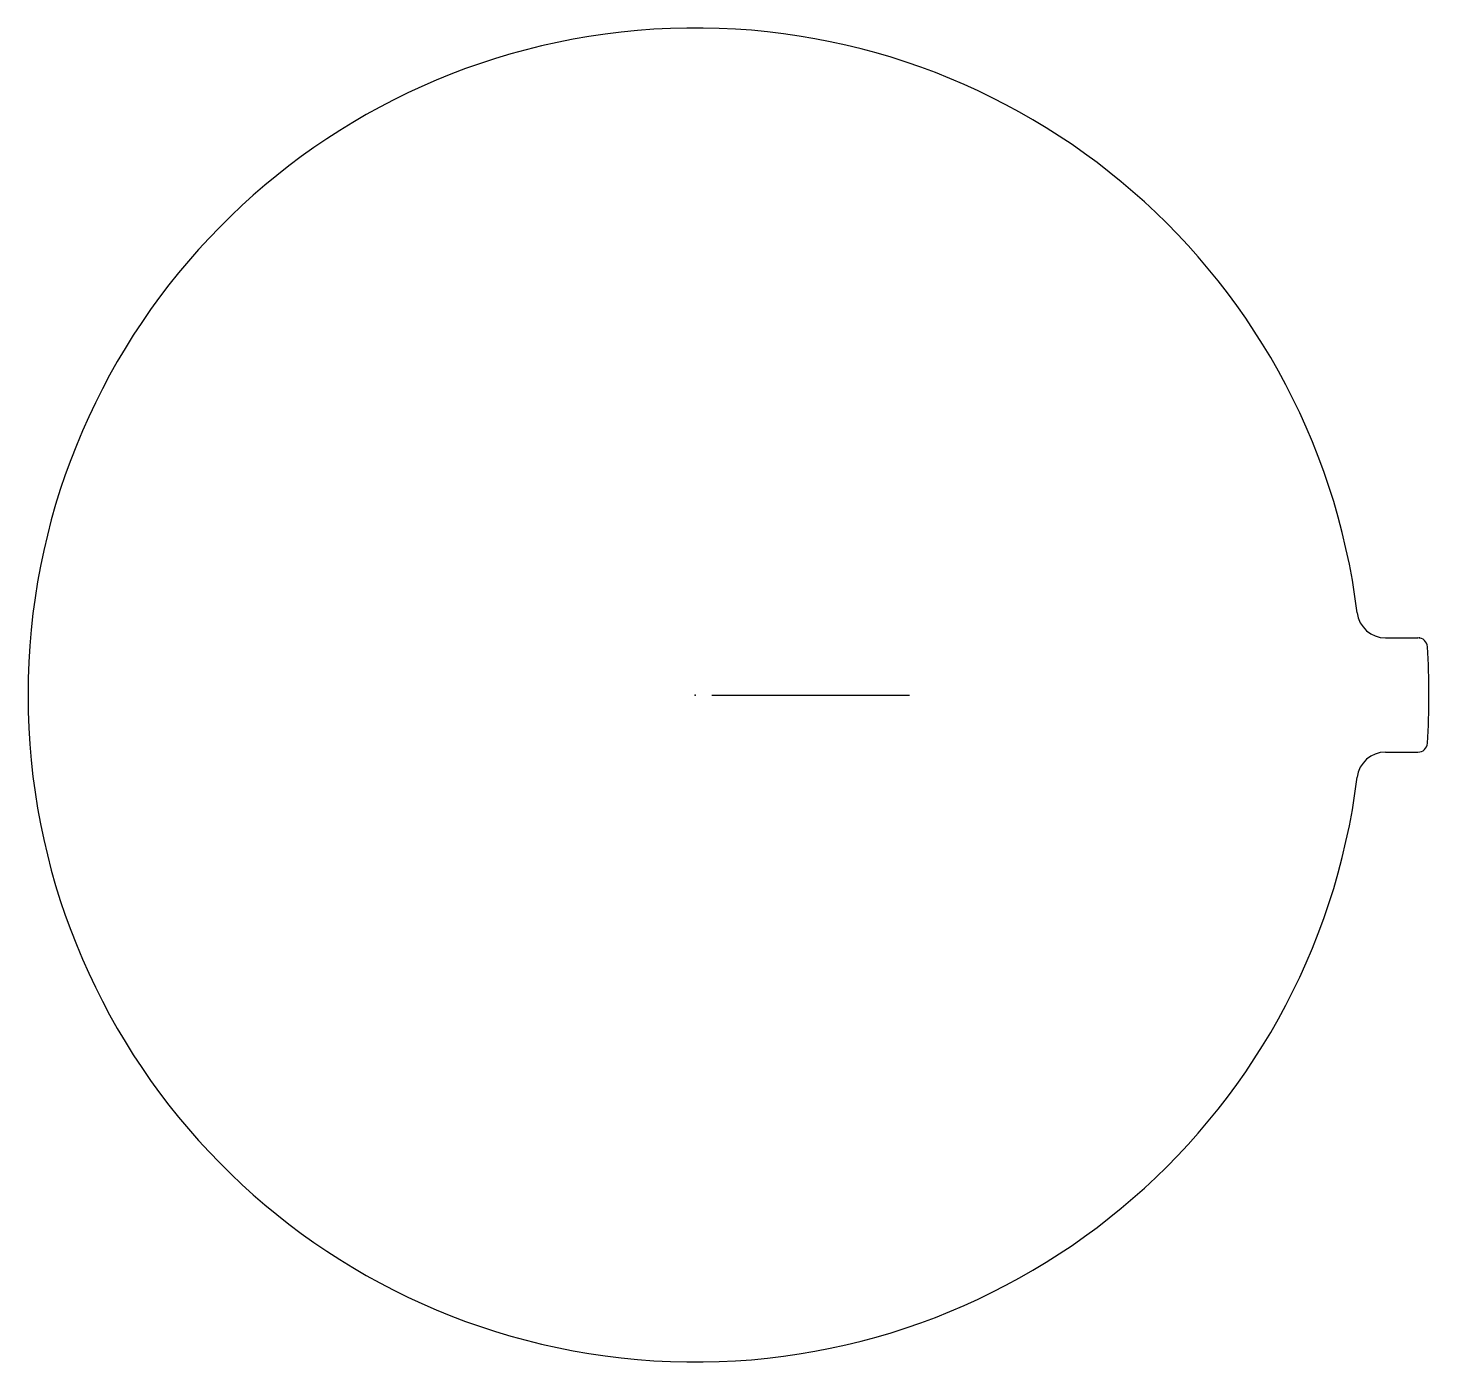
# Model space of a CAD drawing. Header units: millimetres. Extents: x -70 to 77, y -70 to 70.
import ezdxf

# ---------------------------------------------------------------- set-up
doc = ezdxf.new("R2010")
doc.units = ezdxf.units.MM
doc.header["$MEASUREMENT"] = 0
doc.layers.add('PCB_Outline v6_Sketch1', color=7, linetype='Continuous')

msp = doc.modelspace()

# ---------------------------------------------------------------- linework, layer by layer
at = {"layer": 'PCB_Outline v6_Sketch1'}
for p, q in [((72.44, 6), (75.84, 6)), ((1.75, 0), (22.5, 0)), ((72.44, -6), (75.84, -6))]:
    msp.add_line(p, q, dxfattribs=at)
for centre, radius, start, end in [((0, 0), 70, 7.0819, 352.9181), ((72.44, 9), 3, 187.0819, 270), ((75.84, 5), 1, 3.7722, 90), ((0, 0), 77, 0, 3.7722), ((0, 0), 77, 356.2278, 360), ((75.84, -5), 1, 270, 356.2278), ((72.44, -9), 3, 90, 172.9181)]:
    msp.add_arc(centre, radius, start, end, dxfattribs=at)
for p in [(76, 6), (0, 0)]:
    msp.add_point(p, dxfattribs=at)

doc.saveas('drawing.dxf')
